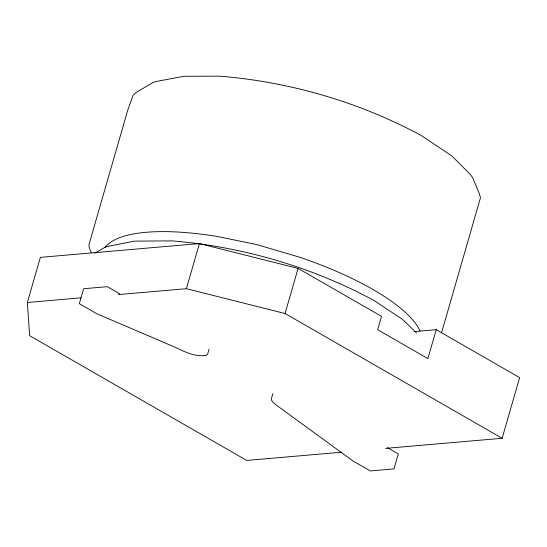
<?xml version="1.0" encoding="UTF-8"?>
<svg xmlns="http://www.w3.org/2000/svg" width="547" height="547" viewBox="0 0 547 547"><rect width="100%" height="100%" fill="white"/><g stroke="black" fill="none" stroke-linecap="round" stroke-linejoin="round"><path stroke-width="0.82" d="M342.08 452.164L246.724 460.437L29.641 335.68L27.35 302.491L40.375 257.37L199.409 243.572L298.081 268.406L381.491 316.344L377.635 329.704L427.898 358.593L436.246 329.684L519.65 377.615L502.139 438.277L385.498 448.396M118.35 294.594L186.383 288.693L199.409 243.572M209.098 349.089L207.655 354.08L206.424 355.256C195.785 357.246 185.214 352.152 175.902 347.564L96.771 313.725L79.336 303.701L83.657 288.727L107.294 286.676L119.649 293.773M502.139 438.277L285.062 313.527L298.081 268.406M272.864 393.553L271.428 398.551L271.551 400.24L273.028 402.332L275.75 404.677L352.904 460.923L370.346 470.946L393.984 468.895L398.305 453.914L387.406 447.651M441.661 332.412L480.451 197.829L479.548 194.185L472.546 177.481L470.071 174.24L452.007 156.045L421.334 135.567C359.256 102.029 290.074 81.934 219.791 76.156L183.977 76.279L155.799 81.565L152.134 83.014L135.718 92.758L133.085 95.369L127.718 110.262L89.031 244.365L89.093 247.312L91.151 252.618M94.836 253.152L105.886 246.779L134.288 241.138L172.107 240.871C242.417 246.738 311.646 266.827 373.765 300.365L402.879 319.639L416.479 332.973M27.35 302.491L80.929 297.841M414.106 331.605L436.246 329.684M186.383 288.693L285.062 313.527M105.099 247.415A166.206 51.083 16.1 0 1 216.947 236.427L256.625 244.536L299.913 257.309A166.206 51.083 16.1 0 1 420.103 331.12"/></g></svg>
